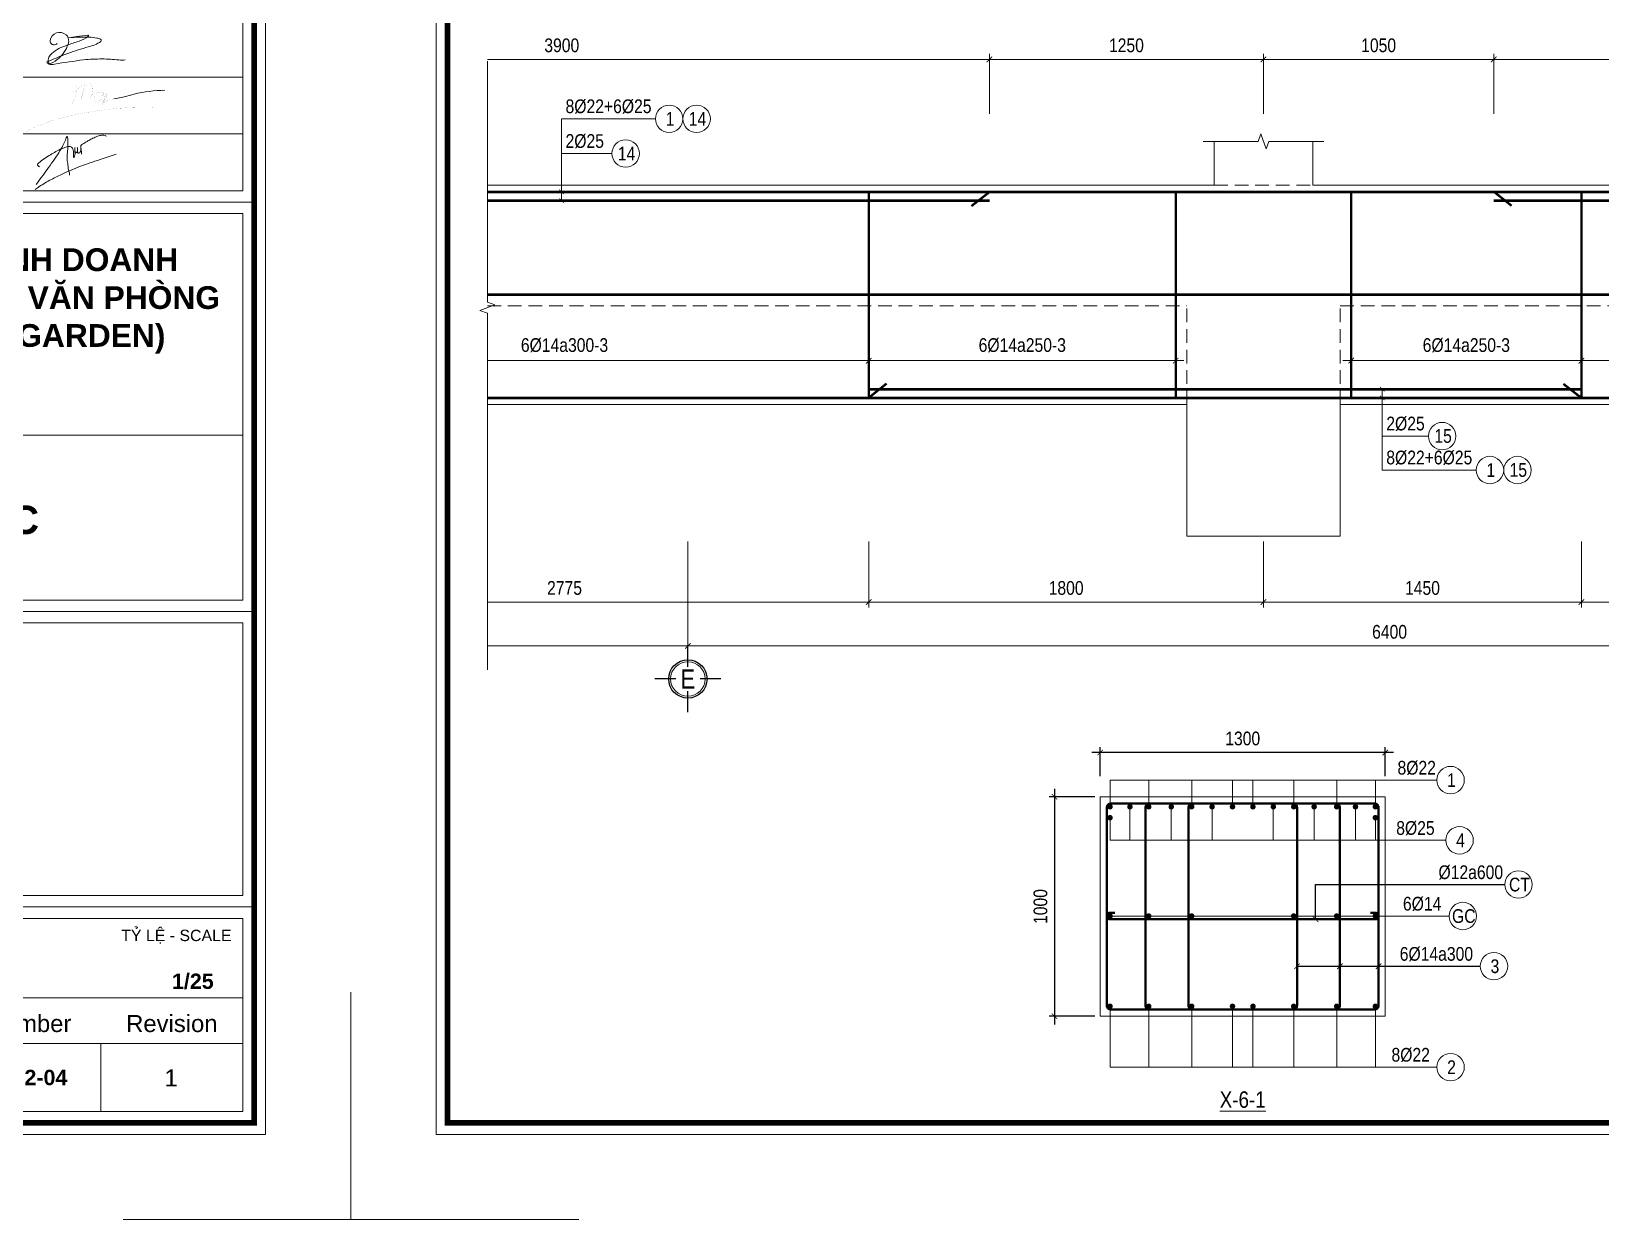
# Model space of a CAD drawing. Header units: millimetres. Extents: x 3014920 to 3563667, y -1638653 to -1356471.
# Drawn here: x 3104352 to 3111509, y -1601326 to -1595907 of the extents above; entities that cross this region are included whole.
import ezdxf
from ezdxf.enums import TextEntityAlignment as Align
from ezdxf.xclip import XClip

# ---------------------------------------------------------------- set-up
doc = ezdxf.new("R2010")
doc.units = ezdxf.units.MM
doc.header["$MEASUREMENT"] = 0
doc.header["$XCLIPFRAME"] = 0
doc.header["$PDMODE"] = 2
doc.linetypes.add('HIDDEN', pattern=[0.375, 0.25, -0.125])
doc.layers.get('0').update_dxf_attribs({"lineweight": 9})
doc.layers.get('Defpoints').update_dxf_attribs({"color": 10, "lineweight": 0})
for name, color, linetype, lineweight in [('2', 2, 'Continuous', 20), ('CDAI', 21, 'Continuous', 40), ('CHG_XX_Khung ten$0$TEXT', 7, 'Continuous', 15), ('CHUTO', 51, 'Continuous', 15), ('CTHEP', 50, 'Continuous', 50), ('DBAO', 90, 'Continuous', 13), ('DGIONG', 130, 'Continuous', 13), ('KTH', 154, 'Continuous', 9), ('Net khuat', 8, 'HIDDEN', 13), ('TEXT', 7, 'Continuous', 15)]:
    doc.layers.add(name, color=color, linetype=linetype, lineweight=lineweight)
doc.layers.add('8', color=8, linetype='Continuous')
doc.styles.add('ArialB', font='arialbd.ttf')
doc.styles.add('CHG_XX_Khung ten$0$A1 BORDER$0$ARIAL', font='arial.ttf')
doc.styles.add('CHG_XX_Khung ten$0$A1 BORDER$0$Arial - Bold', font='arialbd.ttf', dxfattribs={"height": 2.5})
doc.styles.add('CHG_XX_Khung ten$0$arial', font='arial.ttf')
doc.styles.add('HELVECONDENSE', font='VHELVCN_0.TTF')
doc.styles.add('Star-HelCon', font='VHELVCN_0.TTF')
doc.styles.add('TTP-HelCon', font='VHELVCN_0.TTF')
doc.styles.add('VNI-HELVE-CONDENSE', font='VHELVCN_0.TTF')
doc.dimstyles.new('kc-25', dxfattribs={"dimtxt": 62.5, "dimasz": 20, "dimexe": 20, "dimexo": 50, "dimgap": 25, "dimtad": 3, "dimdec": 0, "dimzin": 0, "dimdsep": 46, "dimtxsty": 'VNI-HELVE-CONDENSE', "dimblk": 'DIM', "dimcen": 2.5, "dimclrd": 256, "dimclre": 154, "dimclrt": 7, "dimaunit": 1, "dimadec": 0, "dimazin": 0, "dimtfac": 1, "dimtdec": 0, "dimtix": 1, "dimtmove": 0, "dimatfit": 3, "dimldrblk": 'DOT', "dimfxl": 1, "dimtolj": 1, "dimtzin": 0, "dimarcsym": 0})
doc.dimstyles.new('TTP-25', dxfattribs={"dimscale": 25, "dimtxt": 2.5, "dimasz": 1, "dimexe": 1, "dimexo": 1, "dimgap": 0.09, "dimtad": 0, "dimdec": 4, "dimrnd": 1, "dimzin": 9, "dimdsep": 46, "dimtxsty": 'TTP-HelCon', "dimblk": 'ARCHTICK', "dimcen": 0.09, "dimdle": 1.5, "dimclrd": 256, "dimclre": 256, "dimclrt": 7, "dimadec": 0, "dimazin": 0, "dimtfac": 1, "dimtdec": 4, "dimtmove": 0, "dimatfit": 3, "dimldrblk": 'ARCHTICK', "dimfxl": 1, "dimtvp": 1, "dimtolj": 1, "dimtzin": 0, "dimarcsym": 0})

# ---------------------------------------------------------------- blocks, each defined once
blk = doc.blocks.new('dau truc')
blk.add_circle((0, 0), 180)
at = {"layer": '8'}
for p, q in [((0, 127), (0, 345)), ((-127, 0), (-345, 0)), ((0, -345), (0, -127)), ((345, 0), (127, 0))]:
    blk.add_line(p, q, dxfattribs=at)
blk.add_circle((0, 0), 200, dxfattribs=at)
at = {"layer": 'TEXT', "style": 'HELVECONDENSE'}
blk.add_attdef('A', text='', height=233, dxfattribs=at).set_placement((0, 0), align=Align.MIDDLE)
blk = doc.blocks.new('_ArchTick')
at = {"color": 0, "linetype": 'ByBlock', "const_width": 0.15}
blk.add_lwpolyline([(-0.5, -0.5), (0.5, 0.5)], dxfattribs=at)
blk = doc.blocks.new('*D1246')
at = {"layer": 'Defpoints', "color": 0, "transparency": 16777216}
for p in [(39200, -775), (48700, -775), (48700, -1276)]:
    blk.add_point(p, dxfattribs=at)
at = {"layer": 'KTH', "lineweight": -2, "transparency": 16777216}
for p, q in [((39200, -800), (39200, -1301)), ((48700, -800), (48700, -1301)), ((39162.5, -1276), (48737.5, -1276))]:
    blk.add_line(p, q, dxfattribs=at)
at = {"layer": 'KTH', "lineweight": -2, "transparency": 16777216, "xscale": 25, "yscale": 25, "zscale": 25, "rotation": 180}
blk.add_blockref('_ArchTick', (39200, -1276), dxfattribs=at)
at = {"layer": 'KTH', "lineweight": -2, "transparency": 16777216, "xscale": 25, "yscale": 25, "zscale": 25}
blk.add_blockref('_ArchTick', (48700, -1276), dxfattribs=at)
at = {"layer": 'KTH', "color": 7, "transparency": 16777216, "insert": (43950, -1212.2), "char_height": 62.5, "attachment_point": 5, "style": 'TTP-HelCon'}
blk.add_mtext('\\A1;9500', dxfattribs=at)
blk = doc.blocks.new('*D1247')
at = {"layer": 'Defpoints', "color": 0, "transparency": 16777216}
for p in [(48700, -775), (55100, -775), (48700, -1276)]:
    blk.add_point(p, dxfattribs=at)
at = {"layer": 'KTH', "lineweight": -2, "transparency": 16777216}
for p, q in [((48700, -800), (48700, -1301)), ((55100, -800), (55100, -1301)), ((55137.5, -1276), (48662.5, -1276))]:
    blk.add_line(p, q, dxfattribs=at)
at = {"layer": 'KTH', "lineweight": -2, "transparency": 16777216, "xscale": 25, "yscale": 25, "zscale": 25, "rotation": 180}
blk.add_blockref('_ArchTick', (48700, -1276), dxfattribs=at)
at = {"layer": 'KTH', "lineweight": -2, "transparency": 16777216, "xscale": 25, "yscale": 25, "zscale": 25}
blk.add_blockref('_ArchTick', (55100, -1276), dxfattribs=at)
at = {"layer": 'KTH', "color": 7, "transparency": 16777216, "insert": (51900, -1212.2), "char_height": 62.5, "attachment_point": 5, "style": 'TTP-HelCon'}
blk.add_mtext('\\A1;6400', dxfattribs=at)
blk = doc.blocks.new('*D1272')
at = {"layer": 'Defpoints', "color": 0, "transparency": 16777216}
for p in [(51325, 1399), (50075, 1125), (51325, 1125)]:
    blk.add_point(p, dxfattribs=at)
at = {"layer": 'KTH', "lineweight": -2, "transparency": 16777216}
for p, q in [((50037.5, 1399), (51362.5, 1399)), ((50075, 1150), (50075, 1424)), ((51325, 1150), (51325, 1424))]:
    blk.add_line(p, q, dxfattribs=at)
at = {"layer": 'KTH', "lineweight": -2, "transparency": 16777216, "xscale": 25, "yscale": 25, "zscale": 25, "rotation": 180}
blk.add_blockref('_ArchTick', (50075, 1399), dxfattribs=at)
at = {"layer": 'KTH', "lineweight": -2, "transparency": 16777216, "xscale": 25, "yscale": 25, "zscale": 25}
blk.add_blockref('_ArchTick', (51325, 1399), dxfattribs=at)
at = {"layer": 'KTH', "color": 7, "transparency": 16777216, "insert": (50700, 1462.8), "char_height": 62.5, "attachment_point": 5, "style": 'TTP-HelCon'}
blk.add_mtext('\\A1;1250', dxfattribs=at)
blk = doc.blocks.new('*D1273')
at = {"layer": 'Defpoints', "color": 0, "transparency": 16777216}
for p in [(46175, 1399), (46175, 1125), (50075, 1125)]:
    blk.add_point(p, dxfattribs=at)
at = {"layer": 'KTH', "lineweight": -2, "transparency": 16777216}
for p, q in [((50112.5, 1399), (46137.5, 1399)), ((46175, 1150), (46175, 1424)), ((50075, 1150), (50075, 1424))]:
    blk.add_line(p, q, dxfattribs=at)
at = {"layer": 'KTH', "lineweight": -2, "transparency": 16777216, "xscale": 25, "yscale": 25, "zscale": 25, "rotation": 180}
blk.add_blockref('_ArchTick', (46175, 1399), dxfattribs=at)
at = {"layer": 'KTH', "lineweight": -2, "transparency": 16777216, "xscale": 25, "yscale": 25, "zscale": 25}
blk.add_blockref('_ArchTick', (50075, 1399), dxfattribs=at)
at = {"layer": 'KTH', "color": 7, "transparency": 16777216, "insert": (48125, 1462.8), "char_height": 62.5, "attachment_point": 5, "style": 'TTP-HelCon'}
blk.add_mtext('\\A1;3900', dxfattribs=at)
blk = doc.blocks.new('*D1274')
at = {"layer": 'Defpoints', "color": 0, "transparency": 16777216}
for p in [(51325, 1399), (51325, 1125), (52375, 1125)]:
    blk.add_point(p, dxfattribs=at)
at = {"layer": 'KTH', "lineweight": -2, "transparency": 16777216}
for p, q in [((52412.5, 1399), (51287.5, 1399)), ((51325, 1150), (51325, 1424)), ((52375, 1150), (52375, 1424))]:
    blk.add_line(p, q, dxfattribs=at)
at = {"layer": 'KTH', "lineweight": -2, "transparency": 16777216, "xscale": 25, "yscale": 25, "zscale": 25, "rotation": 180}
blk.add_blockref('_ArchTick', (51325, 1399), dxfattribs=at)
at = {"layer": 'KTH', "lineweight": -2, "transparency": 16777216, "xscale": 25, "yscale": 25, "zscale": 25}
blk.add_blockref('_ArchTick', (52375, 1399), dxfattribs=at)
at = {"layer": 'KTH', "color": 7, "transparency": 16777216, "insert": (51850, 1462.8), "char_height": 62.5, "attachment_point": 5, "style": 'TTP-HelCon'}
blk.add_mtext('\\A1;1050', dxfattribs=at)
blk = doc.blocks.new('DIM')
h = blk.add_hatch(color=1)
h.paths.add_polyline_path([(0.49, 0.29, 1), (0.29, 0.49), (-0.19, 0), (0.19, 0)])
h.paths.add_polyline_path([(0.19, 0), (-0.19, 0), (-0.49, -0.29, 1), (-0.29, -0.49)])
at = {"color": 9}
for p, q in [((-0.19, 0), (-1.5, 0)), ((0.19, 0), (1.5, 0))]:
    blk.add_line(p, q, dxfattribs=at)
at = {"color": 1}
for p, q in [((-0.49, -0.29), (0.29, 0.49)), ((-0.29, -0.49), (0.49, 0.29)), ((-0.19, 0), (0.19, 0))]:
    blk.add_line(p, q, dxfattribs=at)
blk.add_arc((-0.39, -0.39), 0.138, 135, 315, dxfattribs=at)
blk = doc.blocks.new('*D1286')
at = {"layer": 'Defpoints', "color": 0, "transparency": 16777216}
for p in [(49525, -775), (51325, -775), (49525, -1076)]:
    blk.add_point(p, dxfattribs=at)
at = {"layer": 'KTH', "lineweight": -2, "transparency": 16777216}
for p, q in [((49525, -800), (49525, -1101)), ((51325, -800), (51325, -1101)), ((51362.5, -1076), (49487.5, -1076))]:
    blk.add_line(p, q, dxfattribs=at)
at = {"layer": 'KTH', "lineweight": -2, "transparency": 16777216, "xscale": 25, "yscale": 25, "zscale": 25, "rotation": 180}
blk.add_blockref('_ArchTick', (49525, -1076), dxfattribs=at)
at = {"layer": 'KTH', "lineweight": -2, "transparency": 16777216, "xscale": 25, "yscale": 25, "zscale": 25}
blk.add_blockref('_ArchTick', (51325, -1076), dxfattribs=at)
at = {"layer": 'KTH', "color": 7, "transparency": 16777216, "insert": (50425, -1012.2), "char_height": 62.5, "attachment_point": 5, "style": 'TTP-HelCon'}
blk.add_mtext('\\A1;1800', dxfattribs=at)
blk = doc.blocks.new('*D1287')
at = {"layer": 'Defpoints', "color": 0, "transparency": 16777216}
for p in [(46750, 222.1), (49525, 222.1), (49525, 25)]:
    blk.add_point(p, dxfattribs=at)
at = {"layer": 'KTH', "lineweight": -2, "transparency": 16777216}
for p, q in [((46750, 197.1), (46750, 0)), ((49525, 197.1), (49525, 0)), ((46712.5, 25), (49562.5, 25))]:
    blk.add_line(p, q, dxfattribs=at)
at = {"layer": 'KTH', "lineweight": -2, "transparency": 16777216, "xscale": 25, "yscale": 25, "zscale": 25, "rotation": 180}
blk.add_blockref('_ArchTick', (46750, 25), dxfattribs=at)
at = {"layer": 'KTH', "lineweight": -2, "transparency": 16777216, "xscale": 25, "yscale": 25, "zscale": 25}
blk.add_blockref('_ArchTick', (49525, 25), dxfattribs=at)
at = {"layer": 'KTH', "color": 7, "transparency": 16777216, "insert": (48137.5, 94.9), "char_height": 62.5, "attachment_point": 5, "style": 'TTP-HelCon'}
blk.add_mtext('\\A1;6Þ14a300-3', dxfattribs=at)
blk = doc.blocks.new('*D1290')
at = {"layer": 'Defpoints', "color": 0, "transparency": 16777216}
for p in [(46750, -775), (49525, -775), (46750, -1076)]:
    blk.add_point(p, dxfattribs=at)
at = {"layer": 'KTH', "lineweight": -2, "transparency": 16777216}
for p, q in [((46750, -800), (46750, -1101)), ((49525, -800), (49525, -1101)), ((49562.5, -1076), (46712.5, -1076))]:
    blk.add_line(p, q, dxfattribs=at)
at = {"layer": 'KTH', "lineweight": -2, "transparency": 16777216, "xscale": 25, "yscale": 25, "zscale": 25, "rotation": 180}
blk.add_blockref('_ArchTick', (46750, -1076), dxfattribs=at)
at = {"layer": 'KTH', "lineweight": -2, "transparency": 16777216, "xscale": 25, "yscale": 25, "zscale": 25}
blk.add_blockref('_ArchTick', (49525, -1076), dxfattribs=at)
at = {"layer": 'KTH', "color": 7, "transparency": 16777216, "insert": (48137.5, -1012.2), "char_height": 62.5, "attachment_point": 5, "style": 'TTP-HelCon'}
blk.add_mtext('\\A1;2775', dxfattribs=at)
blk = doc.blocks.new('*D1291')
at = {"layer": 'Defpoints', "color": 0, "transparency": 16777216}
for p in [(51325, -775), (52775, -775), (52775, -1076)]:
    blk.add_point(p, dxfattribs=at)
at = {"layer": 'KTH', "lineweight": -2, "transparency": 16777216}
for p, q in [((51325, -800), (51325, -1101)), ((52775, -800), (52775, -1101)), ((51287.5, -1076), (52812.5, -1076))]:
    blk.add_line(p, q, dxfattribs=at)
at = {"layer": 'KTH', "lineweight": -2, "transparency": 16777216, "xscale": 25, "yscale": 25, "zscale": 25, "rotation": 180}
blk.add_blockref('_ArchTick', (51325, -1076), dxfattribs=at)
at = {"layer": 'KTH', "lineweight": -2, "transparency": 16777216, "xscale": 25, "yscale": 25, "zscale": 25}
blk.add_blockref('_ArchTick', (52775, -1076), dxfattribs=at)
at = {"layer": 'KTH', "color": 7, "transparency": 16777216, "insert": (52050, -1012.2), "char_height": 62.5, "attachment_point": 5, "style": 'TTP-HelCon'}
blk.add_mtext('\\A1;1450', dxfattribs=at)
blk = doc.blocks.new('*D1292')
at = {"layer": 'Defpoints', "color": 0, "transparency": 16777216}
for p in [(49525, 222.1), (50925, 222.1), (49525, 25)]:
    blk.add_point(p, dxfattribs=at)
at = {"layer": 'KTH', "lineweight": -2, "transparency": 16777216}
for p, q in [((49525, 197.1), (49525, 0)), ((50925, 197.1), (50925, 0)), ((50962.5, 25), (49487.5, 25))]:
    blk.add_line(p, q, dxfattribs=at)
at = {"layer": 'KTH', "lineweight": -2, "transparency": 16777216, "xscale": 25, "yscale": 25, "zscale": 25, "rotation": 180}
blk.add_blockref('_ArchTick', (49525, 25), dxfattribs=at)
at = {"layer": 'KTH', "lineweight": -2, "transparency": 16777216, "xscale": 25, "yscale": 25, "zscale": 25}
blk.add_blockref('_ArchTick', (50925, 25), dxfattribs=at)
at = {"layer": 'KTH', "color": 7, "transparency": 16777216, "insert": (50225, 94.9), "char_height": 62.5, "attachment_point": 5, "style": 'TTP-HelCon'}
blk.add_mtext('\\A1;6Þ14a250-3', dxfattribs=at)
blk = doc.blocks.new('*D1293')
at = {"layer": 'Defpoints', "color": 0, "transparency": 16777216}
for p in [(52775, 222.1), (54875, 222.1), (52775, 25)]:
    blk.add_point(p, dxfattribs=at)
at = {"layer": 'KTH', "lineweight": -2, "transparency": 16777216}
for p, q in [((52775, 197.1), (52775, 0)), ((54875, 197.1), (54875, 0)), ((54912.5, 25), (52737.5, 25))]:
    blk.add_line(p, q, dxfattribs=at)
at = {"layer": 'KTH', "lineweight": -2, "transparency": 16777216, "xscale": 25, "yscale": 25, "zscale": 25, "rotation": 180}
blk.add_blockref('_ArchTick', (52775, 25), dxfattribs=at)
at = {"layer": 'KTH', "lineweight": -2, "transparency": 16777216, "xscale": 25, "yscale": 25, "zscale": 25}
blk.add_blockref('_ArchTick', (54875, 25), dxfattribs=at)
at = {"layer": 'KTH', "color": 7, "transparency": 16777216, "insert": (53825, 94.9), "char_height": 62.5, "attachment_point": 5, "style": 'TTP-HelCon'}
blk.add_mtext('\\A1;6Þ14a300-3', dxfattribs=at)
blk = doc.blocks.new('*D1294')
at = {"layer": 'Defpoints', "color": 0, "transparency": 16777216}
for p in [(51725, 222.1), (52775, 222.1), (52775, 25)]:
    blk.add_point(p, dxfattribs=at)
at = {"layer": 'KTH', "lineweight": -2, "transparency": 16777216}
for p, q in [((51725, 197.1), (51725, 0)), ((52775, 197.1), (52775, 0)), ((51687.5, 25), (52812.5, 25))]:
    blk.add_line(p, q, dxfattribs=at)
at = {"layer": 'KTH', "lineweight": -2, "transparency": 16777216, "xscale": 25, "yscale": 25, "zscale": 25, "rotation": 180}
blk.add_blockref('_ArchTick', (51725, 25), dxfattribs=at)
at = {"layer": 'KTH', "lineweight": -2, "transparency": 16777216, "xscale": 25, "yscale": 25, "zscale": 25}
blk.add_blockref('_ArchTick', (52775, 25), dxfattribs=at)
at = {"layer": 'KTH', "color": 7, "transparency": 16777216, "insert": (52250, 94.9), "char_height": 62.5, "attachment_point": 5, "style": 'TTP-HelCon'}
blk.add_mtext('\\A1;6Þ14a250-3', dxfattribs=at)
blk = doc.blocks.new('*D1296')
at = {"layer": 'Defpoints', "color": 0, "transparency": 16777216}
for p in [(52775, -775), (54875, -775), (52775, -1076)]:
    blk.add_point(p, dxfattribs=at)
at = {"layer": 'KTH', "lineweight": -2, "transparency": 16777216}
for p, q in [((52775, -800), (52775, -1101)), ((54875, -800), (54875, -1101)), ((54912.5, -1076), (52737.5, -1076))]:
    blk.add_line(p, q, dxfattribs=at)
at = {"layer": 'KTH', "lineweight": -2, "transparency": 16777216, "xscale": 25, "yscale": 25, "zscale": 25, "rotation": 180}
blk.add_blockref('_ArchTick', (52775, -1076), dxfattribs=at)
at = {"layer": 'KTH', "lineweight": -2, "transparency": 16777216, "xscale": 25, "yscale": 25, "zscale": 25}
blk.add_blockref('_ArchTick', (54875, -1076), dxfattribs=at)
at = {"layer": 'KTH', "color": 7, "transparency": 16777216, "insert": (53825, -1012.2), "char_height": 62.5, "attachment_point": 5, "style": 'TTP-HelCon'}
blk.add_mtext('\\A1;2100', dxfattribs=at)
blk = doc.blocks.new('*D1306')
at = {"layer": 'Defpoints', "color": 0, "transparency": 16777216}
for p in [(55275, 1399), (52375, 1125), (55275, 1125)]:
    blk.add_point(p, dxfattribs=at)
at = {"layer": 'KTH', "lineweight": -2, "transparency": 16777216}
for p, q in [((52337.5, 1399), (55312.5, 1399)), ((52375, 1150), (52375, 1424)), ((55275, 1150), (55275, 1424))]:
    blk.add_line(p, q, dxfattribs=at)
at = {"layer": 'KTH', "lineweight": -2, "transparency": 16777216, "xscale": 25, "yscale": 25, "zscale": 25, "rotation": 180}
blk.add_blockref('_ArchTick', (52375, 1399), dxfattribs=at)
at = {"layer": 'KTH', "lineweight": -2, "transparency": 16777216, "xscale": 25, "yscale": 25, "zscale": 25}
blk.add_blockref('_ArchTick', (55275, 1399), dxfattribs=at)
at = {"layer": 'KTH', "color": 7, "transparency": 16777216, "insert": (53825, 1462.8), "char_height": 62.5, "attachment_point": 5, "style": 'TTP-HelCon'}
blk.add_mtext('\\A1;2900', dxfattribs=at)
blk = doc.blocks.new('*D178')
at = {"layer": 'Defpoints', "color": 0, "ltscale": 500, "transparency": 16777216}
for p in [(3109226.4, -1599398.5), (3109018.1, -1600398.5), (3109226.4, -1600398.5)]:
    blk.add_point(p, dxfattribs=at)
at = {"layer": 'KTH', "lineweight": -2, "ltscale": 500, "transparency": 16777216}
for p, q in [((3109018.1, -1599361), (3109018.1, -1600436)), ((3109201.4, -1599398.5), (3108993.1, -1599398.5)), ((3109201.4, -1600398.5), (3108993.1, -1600398.5))]:
    blk.add_line(p, q, dxfattribs=at)
at = {"layer": 'KTH', "lineweight": -2, "ltscale": 500, "transparency": 16777216, "xscale": 25, "yscale": 25, "zscale": 25}
for p, rotation in [((3109018.1, -1599398.5), 90), ((3109018.1, -1600398.5), 270)]:
    blk.add_blockref('_ArchTick', p, dxfattribs=dict(at, rotation=rotation))
at = {"layer": 'KTH', "color": 7, "ltscale": 500, "transparency": 16777216, "insert": (3108954.3, -1599898.5), "char_height": 62.5, "attachment_point": 5, "rotation": 90, "style": 'TTP-HelCon'}
blk.add_mtext('\\A1;1000', dxfattribs=at)
blk = doc.blocks.new('*D179')
at = {"layer": 'Defpoints', "color": 0, "ltscale": 500, "transparency": 16777216}
for p in [(3109226.4, -1599196.2), (3109226.4, -1599329.5), (3110526.4, -1599329.5)]:
    blk.add_point(p, dxfattribs=at)
at = {"layer": 'KTH', "lineweight": -2, "ltscale": 500, "transparency": 16777216}
for p, q in [((3109226.4, -1599304.5), (3109226.4, -1599171.2)), ((3110526.4, -1599304.5), (3110526.4, -1599171.2)), ((3110563.9, -1599196.2), (3109188.9, -1599196.2))]:
    blk.add_line(p, q, dxfattribs=at)
at = {"layer": 'KTH', "lineweight": -2, "ltscale": 500, "transparency": 16777216, "xscale": 25, "yscale": 25, "zscale": 25, "rotation": 180}
blk.add_blockref('_ArchTick', (3109226.4, -1599196.2), dxfattribs=at)
at = {"layer": 'KTH', "lineweight": -2, "ltscale": 500, "transparency": 16777216, "xscale": 25, "yscale": 25, "zscale": 25}
blk.add_blockref('_ArchTick', (3110526.4, -1599196.2), dxfattribs=at)
at = {"layer": 'KTH', "color": 7, "ltscale": 500, "transparency": 16777216, "insert": (3109876.4, -1599132.4), "char_height": 62.5, "attachment_point": 5, "style": 'TTP-HelCon'}
blk.add_mtext('\\A1;1300', dxfattribs=at)
blk = doc.blocks.new('CHG_XX_Khung ten')
for p, q in [((687, 179), (824, 179)), ((687, 107), (824, 107)), ((687, 55), (824, 55))]:
    blk.add_line(p, q)
at = {"linetype": 'Continuous'}
for p, q in [((689, 39), (822, 39)), ((797, 31), (797, 19))]:
    blk.add_line(p, q, dxfattribs=at)
blk.add_lwpolyline([(15, 579), (826, 579), (826, 15), (15, 15)], close=True)
at = {"color": 4, "linetype": 'Continuous', "const_width": 1}
blk.add_lwpolyline([(17, 577), (824, 577), (824, 17), (17, 17)], close=True, dxfattribs=at)
at = {"color": 9, "linetype": 'Continuous'}
for points in [[(822, 201), (689, 201), (689, 211), (822, 211)], [(822, 191), (689, 191), (689, 201), (822, 201)], [(822, 181), (689, 181), (689, 191), (822, 191)]]:
    blk.add_lwpolyline(points, close=True, dxfattribs=at)
at = {"linetype": 'Continuous'}
for points in [[(689, 177), (822, 177), (822, 138), (689, 138)], [(689, 109), (822, 109), (822, 138), (689, 138)], [(689, 105), (822, 105), (822, 57), (689, 57)], [(689, 53), (822, 53), (822, 31), (689, 31)], [(822, 19), (689, 19), (689, 31), (822, 31)]]:
    blk.add_lwpolyline(points, close=True, dxfattribs=at)
at = {"color": 1}
for points in [[(785.63, 182.08), (787.56, 184.76), (789.61, 187.7), (790.35, 188.98), (790.79, 189.92), (791.06, 190.59), (791.21, 189.09), (791.18, 188.31), (791.14, 187.75), (791.09, 186.47), (791.21, 185.58), (791.42, 184.31), (791.51, 183.99), (791.51, 183.74)], [(786.29, 185.19), (785.86, 185.61), (786.06, 185.86), (787.11, 186.7), (788.17, 187.35), (789.1, 187.9), (790.12, 188.41), (790.69, 188.61), (791.04, 188.74), (791.47, 188.79), (791.73, 188.72), (791.92, 188.61), (792.08, 188.33), (792.16, 188.06), (792.21, 187.84), (792.21, 187.27), (792.2, 187.05), (792.23, 186.85), (792.39, 187.1), (792.48, 187.84), (792.46, 188.12), (792.44, 188.61), (792.46, 188.03), (792.53, 187.67), (792.73, 187.74), (792.86, 187.87), (792.9, 188.09), (792.9, 188.28), (792.87, 188.7), (792.91, 188.19), (792.93, 187.79), (792.94, 187.69), (793.11, 187.61), (793.31, 187.73), (793.45, 187.93), (793.48, 188.22), (793.48, 188.64), (793.48, 189.05), (793.48, 188.49), (793.56, 187.84), (793.63, 187.45), (793.48, 188.6), (793.51, 188.92), (794.2, 189.45), (794.72, 189.76), (795.44, 190.17), (796.2, 190.5), (796.65, 190.69), (797.26, 190.79), (797.77, 190.74), (797.95, 190.55)], [(785.43, 181.21), (786.17, 181.73), (788.31, 183), (790.34, 184), (791.77, 184.64), (795.08, 185.91), (796.87, 186.5), (799.7, 187.42)]]:
    blk.add_spline(points, degree=3, dxfattribs=at)
at = {"layer": 'CHG_XX_Khung ten$0$TEXT', "color": 1}
blk.add_lwpolyline([(801.29, 204.04, -0.124137), (800.16, 204.02, 0.028888), (797.25, 204.19, 0.026156), (793.98, 204.04, 0.007061), (788.86, 203.28, -0.091769), (787.85, 203.27, -0.25841), (787.51, 203.62, -0.039719), (788.28, 204, -0.004242), (791.23, 205.18, -0.019244), (794.8, 206.31, 0.094204), (797.02, 207.28, 0.504882), (796.98, 207.63, 0.07616), (796.3, 207.87, 0.041135), (794.97, 208.03, 0.034641), (791.34, 207.9, 0.01407), (792.8, 208.12, 0.003668), (794.71, 208.36, -0.800617), (794.79, 208.18, -0.093248), (793.21, 207.32, 0.020479), (791.05, 206.59, 0.096842), (788.38, 205.18, 0.259163), (787.77, 203.63, 0.564182), (788.17, 203.39, 0.087383), (789.69, 204.36, 0.156422), (791.35, 207.23, 0.228987), (790.91, 208.45, 0.272068), (789.19, 208.76, 0.293527), (788.08, 207.43, 0.171419), (788.25, 206.94, 0.281707), (788.69, 206.7, 0.217513), (789.34, 206.92)], format="xyb", dxfattribs=at)
at = {"layer": 'CHG_XX_Khung ten$0$TEXT', "color": 1, "const_width": 0.0121}
for points in [[(791.6, 198.34, 0.143835), (794.1, 199.89, -0.075685), (793.5, 197.02, -0.172299), (794.95, 199.92, -0.299798), (795.6, 198.96, -0.170508), (795.36, 197.75, 0.168316), (795.11, 197.03)], [(791.95, 196.04, -0.054469), (792.33, 197.1, 0.103257), (792.78, 199.38)], [(797.47, 197.92, 0.401177), (797.3, 198.32, 0.483935), (795.9, 197.43, 0.196997), (796.02, 196.61, 0.296639), (796.38, 196.53, 0.183057), (797.12, 197.39)], [(797.48, 198.09, 0.142769), (797.07, 197.1, 0.220826), (797.29, 196.56, 0.106687), (798.07, 198.16, 0.181562), (797.64, 197.4, -0.039872), (797.25, 196.09, -0.060225), (798.09, 197.69, 0.017174), (797.52, 196.45, -0.149286), (799.3, 197.16)], [(806.31, 195.73, -0.026807), (805.12, 195.66, 0.027369), (800.25, 195.52, 0.022423), (795.26, 194.89, 0.038275), (791.04, 194.04, 0.053272), (785.95, 192.37, 0.118692), (783.44, 190.96)]]:
    blk.add_lwpolyline(points, format="xyb", dxfattribs=at)
at = {"layer": 'CHG_XX_Khung ten$0$TEXT', "color": 1}
for centre, radius, start, end in [((793.37, 230.45), 33.81, 280.1185, 286.3373), ((808.51, 174.85), 23.83, 90.5448, 103.6788)]:
    blk.add_arc(centre, radius, start, end, dxfattribs=at)
at = {"layer": 'Defpoints', "color": 1, "ltscale": 2}
for points in [[(40.06, 0), (0, 0), (0, 40)], [(800.94, 0), (841, 0), (841, 40)]]:
    blk.add_lwpolyline(points, dxfattribs=at)
at = {"style": 'CHG_XX_Khung ten$0$A1 BORDER$0$ARIAL'}
blk.add_text('TỶ LỆ - SCALE', height=2, dxfattribs=at).set_placement((820, 50), align=Align.MIDDLE_RIGHT)
for s, style, p in [('Number', 'CHG_XX_Khung ten$0$A1 BORDER$0$ARIAL', (784.37, 34.5)), ('Revision', 'CHG_XX_Khung ten$0$A1 BORDER$0$ARIAL', (809.5, 34.5)), ('1', 'CHG_XX_Khung ten$0$arial', (809.36, 24.93))]:
    blk.add_text(s, height=3, dxfattribs=dict(style=style)).set_placement(p, align=Align.MIDDLE_CENTER)
at = {"attachment_point": 2, "style": 'CHG_XX_Khung ten$0$A1 BORDER$0$Arial - Bold'}
for s, insert, char_height, width in [('DỰ ÁN ĐẦU TƯ XÂY DỰNG KINH DOANH\\PKHU CHUNG CƯ - THƯƠNG MẠI - VĂN PHÒNG\\P(KHU PHỨC HỢP CÔNG HÒA GARDEN)', (755.4, 170.88), 4, 159.8745), ('KHỐI NHÀ A , B , C', (754.52, 125.61), 5, 104.1229)]:
    blk.add_mtext(s, dxfattribs=dict(at, insert=insert, char_height=char_height, width=width))
blk = doc.blocks.new('2X-6')
at = {"layer": 'CDAI'}
for points in [[(49524.99438, 795), (49524.99438, -145)], [(50924.99438, 795), (50924.99438, -145)], [(51725.00189, 795), (51725.00189, -145)], [(52775.00189, 795), (52775.00189, -145)]]:
    blk.add_lwpolyline(points, dxfattribs=at)
at = {"layer": 'CTHEP'}
for p, q in [((49993.56849, 730.4745), (50074.99438, 795)), ((52456.42778, 730.4745), (52375.00189, 795)), ((46175.00938, 755), (50074.99438, 755)), ((52375.00189, 755), (55274.99438, 755)), ((62408.63368, 325.00001), (-295.8093, 325)), ((49606.42028, -80.4745), (49524.99438, -145)), ((52693.57599, -80.4745), (52775.00189, -145))]:
    blk.add_line(p, q, dxfattribs=at)
for points in [[(-320.00014, 595.00141), (-320.00014, 795), (62463.59072, 795)], [(49524.99438, -105), (52775.00189, -105)], [(-320.00014, -145), (62469.99431, -144.99999), (62469.99431, -144.99999)]]:
    blk.add_lwpolyline(points, dxfattribs=at)
at = {"layer": 'DBAO', "linetype": 'Continuous'}
for p, q in [((51100.00181, 1025), (51100.00181, 825)), ((51550.00181, 825), (51550.00181, 1025)), ((45175.00181, 825), (51100.00181, 825)), ((51550.00181, 825), (56100.00181, 825))]:
    blk.add_line(p, q, dxfattribs=at)
at = {"layer": 'DBAO', "linetype": 'Continuous', "flags": 128}
for points in [[(45300.00188, -175), (50975.00189, -175)], [(51675.00188, -175), (55975.00189, -175)]]:
    blk.add_lwpolyline(points, dxfattribs=at)
at = {"layer": 'DBAO'}
blk.add_lwpolyline([(50975.00189, -175), (50975.00189, -775), (51675.00188, -775), (51675.00188, -175)], dxfattribs=at)
at = {"layer": 'DGIONG', "linetype": 'Continuous', "flags": 128}
blk.add_lwpolyline([(51600.00181, 1025), (51350.00181, 1025), (51337.50181, 990.65653), (51312.50181, 1059.34347), (51300.00181, 1025), (51049.9868, 1025)], dxfattribs=at)
at = {"layer": 'DGIONG'}
for centre in [(48614.99717, 1128.00233), (48739.99717, 1128.00233), (48416.26217, 969.57783), (52139.92093, -318.93134), (52357.81043, -473.91229), (52482.81043, -473.91229)]:
    blk.add_circle(centre, 62.5, dxfattribs=at)
at = {"layer": 'Net khuat', "ltscale": 250}
for p, q in [((51100.00181, 825), (51550.00181, 825)), ((45300.00188, 275), (50975.00189, 275)), ((50975.00189, -175), (50975.00189, 275)), ((51675.00188, 275), (55975.00189, 275)), ((51675.00188, -175), (51675.00188, 275))]:
    blk.add_line(p, q, dxfattribs=at)
at = {"layer": '2', "ltscale": 300}
ref = blk.add_blockref('dau truc', (48700.00181, -1426.86453), dxfattribs=dict(at, xscale=0.4367131292819977, yscale=0.4367131292819977, zscale=0.4367131292819977))
ref.add_attrib('A', 'E', dxfattribs={"layer": 'TEXT', "height": 87.5, "style": 'HELVECONDENSE'}).set_placement((48700.00181, -1426.86453), align=Align.MIDDLE)
at = {"layer": 'TEXT', "style": 'TTP-HelCon'}
for s, p in [('8Þ22+6Þ25', (48142.18929, 1153.85528, 0)), ('2Þ25', (48142.18929, 995.43078, 0)), ('2Þ25', (51885.00255, -293.07834, 0)), ('8Þ22+6Þ25', (51885.00255, -448.05934, 0))]:
    blk.add_text(s, height=62.5, dxfattribs=at).set_placement(p)
at = {"layer": 'TEXT', "style": 'Star-HelCon'}
for s, p in [('1', (48619.16383, 1128.00233)), ('14', (48744.16383, 1128.00233)), ('14', (48420.42883, 969.57783)), ('15', (52144.0876, -318.93134)), ('1', (52361.9771, -473.91229)), ('15', (52486.9771, -473.91229))]:
    blk.add_text(s, height=62.5, dxfattribs=at).set_placement(p, align=Align.MIDDLE)
at = {"layer": 'KTH'}
for base, p1, p2, picture, middle in [((46175.00938, 1399.00461), (50074.98686, 1125), (46175.00938, 1125), '*D1273', (48124.99812, 1462.83794)), ((51324.99437, 1399.00461), (52375.00189, 1125), (51324.99437, 1125), '*D1274', (51849.99813, 1462.83794)), ((48700.00181, -1276), (55100.00181, -775), (48700.00181, -775), '*D1247', (51900.00181, -1212.16666)), ((52775.00189, -1076.04426), (51325.00188, -775), (52775.00189, -775), '*D1291', (52050.00188, -1012.21093))]:
    dim = blk.add_linear_dim(base=base, p1=p1, p2=p2, dimstyle='TTP-25', override={"dimtmove": 1}, dxfattribs=at)
    dim.commit()
    dim.dimension.update_dxf_attribs({"geometry": picture, "text_midpoint": middle})
for base, p1, p2, picture, middle in [((51324.99437, 1399.00461), (50074.98686, 1125), (51324.99437, 1125), '*D1272', (50699.99062, 1462.83794)), ((55274.99438, 1399.00461), (52375.00189, 1125), (55274.99438, 1125), '*D1306', (53824.99814, 1462.83794)), ((48700.00181, -1276), (39200.00181, -775), (48700.00181, -775), '*D1246', (43950.00181, -1212.16666)), ((46750.00189, -1076.04426), (49525.00187, -775), (46750.00189, -775), '*D1290', (48137.50188, -1012.21093)), ((49525.00187, -1076.04426), (51325.00188, -775), (49525.00187, -775), '*D1286', (50425.00188, -1012.21093)), ((52775.00189, -1076.04426), (54874.99438, -775), (52775.00189, -775), '*D1296', (53824.99814, -1012.21093))]:
    dim = blk.add_linear_dim(base=base, p1=p1, p2=p2, angle=180, dimstyle='TTP-25', override={"dimtmove": 1}, dxfattribs=at)
    dim.commit()
    dim.dimension.update_dxf_attribs({"geometry": picture, "text_midpoint": middle})
for base, p1, p2, text, picture, middle in [((49525.00187, 25), (46750.00938, 222.13667), (49525.00187, 222.13667), '6Þ14a300-3', '*D1287', (48137.50563, 94.91667)), ((52775.00189, 25), (51725.00189, 222.13667), (52775.00189, 222.13667), '6Þ14a250-3', '*D1294', (52250.00189, 94.91667))]:
    dim = blk.add_linear_dim(base=base, p1=p1, p2=p2, text=text, dimstyle='TTP-25', override={"dimtmove": 1}, dxfattribs=at)
    dim.commit()
    dim.dimension.update_dxf_attribs({"geometry": picture, "text_midpoint": middle})
for base, p1, p2, text, picture, middle in [((49525.00187, 25), (50925.00188, 222.13667), (49525.00187, 222.13667), '6Þ14a250-3', '*D1292', (50225.00188, 94.91667)), ((52775.00189, 25), (54874.99438, 222.13667), (52775.00189, 222.13667), '6Þ14a300-3', '*D1293', (53824.99814, 94.91667))]:
    dim = blk.add_linear_dim(base=base, p1=p1, p2=p2, angle=180, text=text, dimstyle='TTP-25', override={"dimtmove": 1}, dxfattribs=at)
    dim.commit()
    dim.dimension.update_dxf_attribs({"geometry": picture, "text_midpoint": middle})
at = {"layer": 'DGIONG'}
for points in [[(48123.67744, 755), (48123.67726, 1128.00233), (48552.49717, 1128.00233)], [(48123.67744, 795), (48123.67726, 969.57783), (48353.76217, 969.57783)], [(51866.49075, -105), (51866.49052, -318.93128), (52077.42093, -318.93128)], [(51866.49071, -145), (51866.49052, -473.91229), (52295.31043, -473.91229)]]:
    blk.add_leader(points, dimstyle='kc-25', override={"dimtad": 0, "dimldrblk": 'ArchTick', "dimfxl": 100, "dimarcsym": 1}, dxfattribs=at)

msp = doc.modelspace()

# ---------------------------------------------------------------- linework, layer by layer
at = {"layer": 'CDAI'}
for points in [[(3109275.10765, -1599428.48133), (3110477.60765, -1599428.48133, -0.4142135624), (3110496.35765, -1599447.23133), (3110496.35765, -1600349.73133, -0.4142135624), (3110477.60765, -1600368.48133), (3109275.10765, -1600368.48133, -0.4142135624), (3109256.35765, -1600349.73133), (3109256.35765, -1599447.23133, -0.4142135624)], [(3109451.53622, -1599428.48133), (3110301.17908, -1599428.48133, -0.4142135624), (3110319.92908, -1599447.23133), (3110319.92908, -1600349.73133, -0.4142135624), (3110301.17908, -1600368.48133), (3109451.53622, -1600368.48133, -0.4142135624), (3109432.78622, -1600349.73133), (3109432.78622, -1599447.23133, -0.4142135624)], [(3109647.41534, -1599428.48133), (3110105.29995, -1599428.48133, -0.4142135624), (3110124.04995, -1599447.23133), (3110124.04995, -1600349.73133, -0.4142135624), (3110105.29995, -1600368.48133), (3109647.41534, -1600368.48133, -0.4142135624), (3109628.66534, -1600349.73133), (3109628.66534, -1599447.23133, -0.4142135624)]]:
    msp.add_lwpolyline(points, format="xyb", close=True, dxfattribs=at)
msp.add_lwpolyline([(3109293.27764, -1599926.81466), (3109271.35765, -1599926.81466, 0.4142135624), (3109256.35765, -1599941.81466, 0.4142135624), (3109271.35765, -1599956.81466), (3110481.35765, -1599956.81466, 0.4142135624), (3110496.35765, -1599941.81466, 0.4142135624), (3110481.35765, -1599926.81466), (3110459.43766, -1599926.81466)], format="xyb", dxfattribs=at)
at = {"layer": 'CTHEP', "const_width": 12.5}
for points in [[(3109265.10765, -1599443.48133, 1), (3109277.60765, -1599443.48133, 1)], [(3109355.82193, -1599443.48133, -1), (3109368.32193, -1599443.48133, -1)], [(3109441.53622, -1599443.48133, -1), (3109454.03622, -1599443.48133, -1)], [(3109544.33842, -1599443.48133, -1), (3109556.83842, -1599443.48133, -1)], [(3109637.41534, -1599443.48133, -1), (3109649.91534, -1599443.48133, -1)], [(3109730.49226, -1599443.48133, -1), (3109742.99226, -1599443.48133, -1)], [(3109836.06919, -1599443.48133, 1), (3109823.56919, -1599443.48133, 1)], [(3109916.64611, -1599443.48133, -1), (3109929.14611, -1599443.48133, -1)], [(3110009.72303, -1599443.48133, -1), (3110022.22303, -1599443.48133, -1)], [(3110102.79995, -1599443.48133, -1), (3110115.29995, -1599443.48133, -1)], [(3110208.37688, -1599443.48133, 1), (3110195.87688, -1599443.48133, 1)], [(3110311.17908, -1599443.48133, 1), (3110298.67908, -1599443.48133, 1)], [(3110396.89336, -1599443.48133, 1), (3110384.39336, -1599443.48133, 1)], [(3110475.10765, -1599443.48133, 1), (3110487.60765, -1599443.48133, 1)], [(3109265.10765, -1599493.48133, 1), (3109277.60765, -1599493.48133, 1)], [(3110475.10765, -1599493.48133, 1), (3110487.60765, -1599493.48133, 1)], [(3109265.10765, -1599941.81466, 1), (3109277.60765, -1599941.81466, 1)], [(3109441.53622, -1599941.81466, -1), (3109454.03622, -1599941.81466, -1)], [(3109637.41534, -1599941.81466, -1), (3109649.91534, -1599941.81466, -1)], [(3110102.79995, -1599941.81466, -1), (3110115.29995, -1599941.81466, -1)], [(3110311.17908, -1599941.81466, 1), (3110298.67908, -1599941.81466, 1)], [(3110475.10765, -1599941.81466, 1), (3110487.60765, -1599941.81466, 1)], [(3109265.10765, -1600353.48133, 1), (3109277.60765, -1600353.48133, 1)], [(3109441.53622, -1600353.48133, 1), (3109454.03622, -1600353.48133, 1)], [(3109637.41534, -1600353.48133, 1), (3109649.91534, -1600353.48133, 1)], [(3109836.06919, -1600353.48133, -1), (3109823.56919, -1600353.48133, -1)], [(3109916.64611, -1600353.48133, 1), (3109929.14611, -1600353.48133, 1)], [(3110102.79995, -1600353.48133, 1), (3110115.29995, -1600353.48133, 1)], [(3110311.17908, -1600353.48133, -1), (3110298.67908, -1600353.48133, -1)], [(3110475.10765, -1600353.48133, 1), (3110487.60765, -1600353.48133, 1)]]:
    msp.add_lwpolyline(points, format="xyb", close=True, dxfattribs=at)
at = {"layer": 'DBAO', "flags": 128}
for points in [[(3109226.35765, -1599398.48133), (3110526.35765, -1599398.48133)], [(3110526.35765, -1599398.48133), (3110526.35765, -1600398.48133), (3109226.35765, -1600398.48133), (3109226.35765, -1599398.48133)]]:
    msp.add_lwpolyline(points, dxfattribs=at)
at = {"layer": 'DGIONG'}
for p, q in [((3109271.35765, -1599443.48133), (3109271.35765, -1599321.73133)), ((3109271.35765, -1599321.73133), (3110761.95416, -1599321.73133)), ((3109447.78622, -1599443.48133), (3109447.78622, -1599321.73133)), ((3109643.66534, -1599443.48133), (3109643.66534, -1599321.73133)), ((3109829.81919, -1599443.48133), (3109829.81919, -1599321.73133)), ((3109922.89611, -1599443.48133), (3109922.89611, -1599321.73133)), ((3110109.04995, -1599443.48133), (3110109.04995, -1599321.73133)), ((3110304.92908, -1599443.48133), (3110304.92908, -1599321.73133)), ((3110481.35765, -1599443.48133), (3110481.35765, -1599321.73133)), ((3109362.07193, -1599443.48133), (3109362.07193, -1599596.51033)), ((3109550.58842, -1599443.48133), (3109550.58842, -1599596.51033)), ((3109736.74226, -1599443.48133), (3109736.74226, -1599596.51033)), ((3110015.97303, -1599443.48133), (3110015.97303, -1599596.51033)), ((3110202.12688, -1599443.48133), (3110202.12688, -1599596.51033)), ((3110390.64336, -1599443.48133), (3110390.64336, -1599596.51033)), ((3109271.35765, -1599493.48133), (3109271.35765, -1599596.51033)), ((3110481.35765, -1599493.48133), (3110481.35765, -1599596.51033)), ((3109271.35765, -1599596.51033), (3110802.85968, -1599596.51033)), ((3109271.35765, -1599941.81466), (3110817.91871, -1599941.81466)), ((3109271.35765, -1600630.88315), (3109271.35765, -1600353.48133)), ((3109447.78622, -1600630.88315), (3109447.78622, -1600353.48133)), ((3109643.66534, -1600630.88315), (3109643.66534, -1600353.48133)), ((3109829.81919, -1600353.48133), (3109829.81919, -1600630.88315)), ((3109922.89611, -1600353.48133), (3109922.89611, -1600630.88315)), ((3110109.04995, -1600630.88315), (3110109.04995, -1600353.48133)), ((3110304.92908, -1600630.88315), (3110304.92908, -1600353.48133)), ((3110481.35765, -1600630.88315), (3110481.35765, -1600353.48133)), ((3109271.35765, -1600630.88315), (3110761.95416, -1600630.88315))]:
    msp.add_line(p, q, dxfattribs=at)
at = {"layer": 'DGIONG', "linetype": 'Continuous', "elevation": 0, "flags": 128}
msp.add_lwpolyline([(3106431.9325, -1598818.35536), (3106431.93273, -1597192.35536), (3106397.58926, -1597179.85536), (3106466.27619, -1597154.85536), (3106431.93273, -1597142.35536), (3106431.9325, -1596043.35075)], dxfattribs=at)
at = {"layer": 'DGIONG'}
for centre in [(3110824.45416, -1599321.73133), (3110865.35968, -1599596.51033), (3111134.20776, -1599798.25386), (3110880.41871, -1599941.81466), (3111022.28448, -1600170.74969), (3110824.45416, -1600630.88315)]:
    msp.add_circle(centre, 62.5, dxfattribs=at)

# ---------------------------------------------------------------- block references
at = {"layer": 'DBAO'}
ref = msp.add_blockref('2X-6', (3058646.11534, -1597433.7557), dxfattribs=at)
XClip(ref).set_block_clipping_path([(47785.81711381, -1679.7416241438), (63090.6771627329, 2032.9573523358)])

# ---------------------------------------------------------------- texts
at = {"layer": 'CHUTO', "color": 7, "style": 'ArialB'}
msp.add_text('1/25', height=70, dxfattribs=at).set_placement((3104993.35028, -1600274.23201))
msp.add_text('B-H2-04', height=70, dxfattribs=at).set_placement((3104331.65515, -1600713.28276), align=Align.CENTER)
at = {"layer": 'TEXT', "style": 'TTP-HelCon'}
for s, p in [('8Þ22', (3110582.31598, -1599296.73133)), ('8Þ25', (3110576.48042, -1599571.51033)), ('Þ12a600', (3110769.12234, -1599773.25386)), ('6Þ14', (3110607.08344, -1599916.81466)), ('6Þ14a300', (3110592.43619, -1600145.74969)), ('8Þ22', (3110554.81598, -1600605.88315))]:
    msp.add_text(s, height=62.5, dxfattribs=at).set_placement(p)
at = {"layer": 'TEXT', "style": 'Star-HelCon'}
for s, p in [('1', (3110828.62082, -1599321.73133)), ('4', (3110869.52635, -1599596.51033)), ('CT', (3111138.37442, -1599798.25386)), ('GC', (3110884.58538, -1599941.81466)), ('3', (3111026.45115, -1600170.74969)), ('2', (3110828.62082, -1600630.88315))]:
    msp.add_text(s, height=62.5, dxfattribs=at).set_placement(p, align=Align.MIDDLE)
at = {"layer": 'TEXT', "style": 'TTP-HelCon'}
msp.add_text('%%UX-6-1', height=75, dxfattribs=at).set_placement((3109876.35765, -1600816.46931), align=Align.CENTER)

# ---------------------------------------------------------------- dimensions: what is measured, and where the dimension line sits
at = {"layer": 'KTH', "ltscale": 500}
dim = msp.add_linear_dim(base=(3109226.35765, -1599196.23133), p1=(3110526.35765, -1599329.46938), p2=(3109226.35765, -1599329.46938), dimstyle='TTP-25', dxfattribs=at)
dim.commit()
dim.dimension.update_dxf_attribs({"geometry": '*D179', "text_midpoint": (3109876.35765, -1599132.398)})
dim = msp.add_linear_dim(base=(3109018.12001, -1600398.48133), p1=(3109226.35765, -1599398.48133), p2=(3109226.35765, -1600398.48133), angle=90, dimstyle='TTP-25', dxfattribs=at)
dim.commit()
dim.dimension.update_dxf_attribs({"geometry": '*D178', "text_midpoint": (3108954.28667, -1599898.48133)})

# ---------------------------------------------------------------- leaders
at = {"layer": 'DGIONG'}
for points in [[(3110209.04182, -1599956.81466), (3110209.04182, -1599798.25386), (3111071.70776, -1599798.25386)], [(3110124.04995, -1600170.74969), (3110959.78448, -1600170.74969)], [(3110319.92908, -1600170.74969), (3110959.78448, -1600170.74969)], [(3110496.35765, -1600170.74969), (3110959.78448, -1600170.74969)]]:
    msp.add_leader(points, dimstyle='TTP-25', dxfattribs=at)

# ---------------------------------------------------------------- next in the draw order: block references
at = {"color": 5, "xscale": 25.92478421704392, "yscale": 25.92478421704392, "zscale": 25.92478421704392}
msp.add_blockref('CHG_XX_Khung ten', (3084006.85793, -1601326.46106), dxfattribs=at)

# ---------------------------------------------------------------- next in the draw order: block references
msp.add_blockref('CHG_XX_Khung ten', (3105809.60146, -1601326.46106), dxfattribs=at)

doc.saveas('drawing.dxf')
